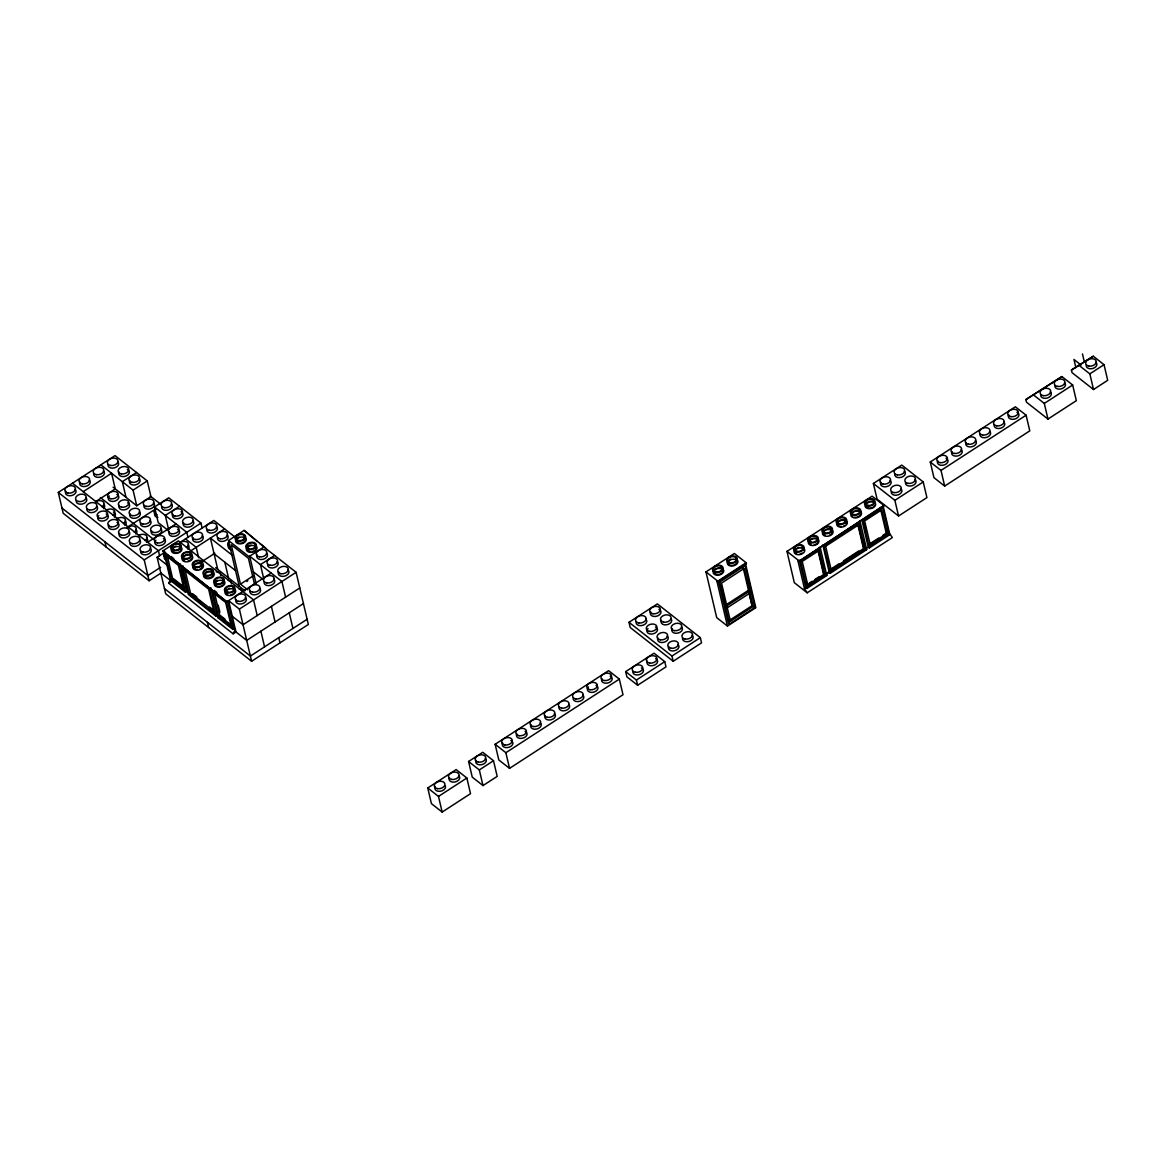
<?xml version="1.0" encoding="UTF-8"?>
<svg xmlns="http://www.w3.org/2000/svg" width="1166" height="1166" viewBox="0 0 1166 1166"><rect width="100%" height="100%" fill="white"/><g stroke="black" fill="none" stroke-linecap="round" stroke-linejoin="round"><path stroke-width="1.5" d="M851.763 515.139L851.763 514.323A4.518 3.032 -13.2 0 1 855.611 511.218A4.518 3.032 -13.2 0 1 860.289 512.515M851.253 513.375L850.888 514.352A5.422 3.629 -13.2 0 0 855.436 517.937L856.835 517.762A5.422 3.629 -13.2 0 0 861.31 514.527A5.422 3.629 -13.2 0 0 859.444 510.868M256.214 584.02L249.699 556.197L263.88 547L296.106 572.302L308.334 624.466L251.608 661.268L239.365 609.104L228.623 600.665L235.969 631.972L233.127 633.808L168.691 583.189L170.906 578.744M233.127 633.808L235.357 629.363L233.215 627.672M751.633 603.784L748.893 592.226L749.549 591.133L748.47 590.288L725.777 605.008L726.855 605.854L749.549 591.133M161.068 573.031L149.117 580.77L63.197 513.288L58.3 492.416L115.026 455.615L147.251 480.917L150.924 496.57L136.743 505.767L113.117 487.213M83.223 491.658L111.586 473.25L115.259 488.904L95.845 501.497M136.509 472.492L122.328 481.689L126.001 497.343M136.743 505.767L133.07 490.128L147.251 480.917M167.627 530.034L158.226 522.645L154.553 506.991L168.735 497.795L200.96 523.111L202.184 528.315M127.327 527.28L155.69 508.886M179.477 506.233L165.295 515.43L168.56 529.349M147.674 542.277L176.037 523.869M149.117 580.77L144.22 559.913L200.96 523.111M228.784 601.321L227.37 602.239L162.759 550.979L178.369 540.849L253.547 599.907L257.22 615.561M162.919 551.62L164.333 550.702M251.608 661.268L165.674 593.785L157.119 557.261L164.581 552.422M179.506 542.744L213.844 520.459L234.614 536.768M170.571 580.508L164.144 553.121L165.557 552.203M160.66 567.274L147.893 575.552L61.973 508.07M190.247 551.168L224.586 528.898M181.007 565.729L187.026 591.395L185.598 592.313L179.185 564.927L180.599 564.009M217.226 615.123L215.812 616.042L188.294 594.427L181.867 567.04L183.281 566.122M183.251 569.183L208.627 589.121L214.427 613.899L189.052 593.96L183.251 569.183L184.665 568.265M239.219 586.265L228.492 540.528L244.102 530.399L265.804 548.239M171.329 580.041L165.528 555.264L178.413 565.393L184.228 590.171L171.329 580.041L173.457 578.671L184.928 587.664M168.691 583.189L171.519 581.353M202.126 561.502L214.821 553.267M189.052 593.96L190.481 593.042L185.088 570.043M215.812 616.042L209.384 588.655L210.813 587.737L217.823 617.63L232.865 629.436L234.279 628.518L227.866 601.131M274.622 555.424L260.441 564.635L263.705 578.54M247.644 589.763L240.473 584.137L253.241 575.858M232.865 629.436L226.437 602.05L271.182 573.074M217.823 617.63L220.724 615.779L225.023 619.161M239.365 609.104L296.106 572.302M299.779 587.956L243.038 624.757L232.296 616.318M303.437 603.594L246.711 640.411L235.255 631.404M307.11 619.248L250.384 656.05L164.45 588.568M727.438 626.055L716.696 617.63L705.969 571.879L734.347 553.486L746.153 562.755L746.371 563.717L718.008 582.111L716.944 581.266L727.438 626.055L755.816 607.661L745.701 564.592M628.999 622.294L657.362 603.901L700.329 637.642L701.553 642.86L673.19 661.253L630.223 627.512L628.999 622.294L671.966 656.035L673.19 661.253M718.008 582.111L717.79 581.164L746.153 562.755M718.577 581.309L744.112 564.738L745.176 565.583L755.014 607.515L729.493 624.072L728.415 623.227L718.577 581.309L719.655 582.14L729.493 624.072M719.655 582.14L745.176 565.583M873.392 483.482L901.77 465.074L923.239 481.952L926.912 497.605L898.549 515.999L877.065 499.121L873.392 483.482L894.876 500.345L898.549 515.999M807.207 592.794L794.323 582.679L786.977 551.387L872.081 496.177L883.886 505.461L798.943 561.312L797.865 560.467L804.438 588.509L807.207 592.794L892.311 537.599L889.541 533.299L882.968 505.257L884.047 506.102M1025.876 399.588L1061.92 376.574L1072.662 385.013L1076.335 400.667L1047.972 419.075L1026.488 402.197L1025.876 399.588L1061.92 376.574M1071.423 370.045L1093.285 356.228L1104.027 364.666L1107.7 380.32L1093.519 389.517L1072.035 372.654L1071.423 370.045L1093.285 356.228M427.747 787.983L456.125 769.575L466.866 778.013L470.525 793.667L442.162 812.061L431.42 803.636L427.747 787.983L438.489 796.422L442.162 812.061M468.586 761.5L482.768 752.289L493.51 760.728L497.182 776.381L483.001 785.578L472.259 777.139L468.586 761.5L479.328 769.924L483.001 785.578M495.127 744.272L608.594 670.669L619.335 679.108L623.008 694.747L509.542 768.365L498.8 759.926L495.127 744.272L505.869 752.711L509.542 768.365M930.264 461.984L1015.367 406.788L1026.109 415.213L1029.782 430.866L944.679 486.076L933.937 477.637L930.264 461.984L941.006 470.423L944.679 486.076M625.661 671.616L654.024 653.208L664.766 661.647L665.99 666.865L637.627 685.258L626.885 676.834L625.661 671.616L636.403 680.055L637.627 685.258M798.943 561.312L883.886 505.461M727.293 607.763L749.986 593.042M820.368 548.166L826.796 575.552L806.945 588.422L800.517 561.05L820.368 548.166L819.29 547.32M860.26 522.281L866.688 549.667L830.338 573.249L823.91 545.863L860.26 522.281L859.182 521.435L860.391 526.58M882.779 507.676L889.206 535.063L869.34 547.947L862.927 520.561L882.779 507.676L881.7 506.831M438.489 796.422L466.866 778.013M479.328 769.924L493.51 760.728M505.869 752.711L619.335 679.108M894.876 500.345L923.239 481.952M941.006 470.423L1026.109 415.213M1047.972 419.075L1044.299 403.421L1072.662 385.013M1093.519 389.517L1089.846 373.863L1104.027 364.666M808.053 586.207L802.237 561.429L819.261 550.381L818.182 549.55L823.998 574.313L806.974 585.361L808.053 586.207L825.076 575.159L819.261 550.381M831.445 571.019L825.645 546.242L859.153 524.511L864.953 549.288L831.445 571.019L830.381 570.174L863.889 548.443L858.074 523.665M671.966 656.035L700.329 637.642M636.403 680.055L664.766 661.647M743.136 567.565L752.085 605.693L729.391 620.414L730.455 621.245L753.149 606.524L744.214 568.41L721.521 583.131L730.455 621.245M809.277 583.102L812.119 581.266M814.947 579.415L819.202 576.66M831.358 568.775L838.981 563.834M843.543 560.861L858.774 550.979M868.845 544.449L878.77 538.022M883.026 535.252L885.868 533.416L887.472 534.684L870.463 545.717L869.384 544.872L886.408 533.839M826.607 573.366L829.653 571.384M804.438 588.509L807.28 586.658M823.91 545.863L822.846 545.018L829.259 572.404L825.717 574.707L826.796 575.552M862.927 520.561L861.849 519.715L868.276 547.102L865.609 548.822L866.688 549.667M889.206 535.063L888.128 534.217L889.541 533.299M854.445 517.238L855.567 517.31A4.518 3.032 -13.2 0 0 856.718 517.165M815.413 538.124L815.69 538.138A5.422 3.629 -13.2 0 1 816.9 538.473M1081.115 365.075L1073.959 359.449L1075.868 367.596M1079.104 365.439L1089.846 373.863M1033.557 394.983L1044.299 403.421M868.276 547.102L869.34 547.947M864.953 549.288L863.35 548.02L857.535 523.242M824.566 545.396L825.645 546.242M816.841 544.333L816.302 543.91A4.518 3.032 -13.2 0 1 814.174 544.77M829.259 572.404L830.338 573.249M825.076 575.159L823.458 573.905L818.066 550.891M801.159 560.584L802.237 561.429M800.517 561.05L799.439 560.205L805.866 587.591L806.945 588.422M786.977 551.387L798.797 560.657M745.307 562.872L746.371 563.717M753.95 606.67L755.014 607.515M752.085 605.693L753.149 606.524M705.969 571.879L717.79 581.164M257.205 541.476L244.102 530.399M260.076 543.735L262.933 545.98M249.699 556.197L281.924 581.499L285.583 597.152M228.492 540.528L249.976 557.406M231.888 554.972L210.405 538.094L217.751 569.402M253.372 571.85L263.385 579.721M150.21 496.016L160.238 503.887M100.844 464.811L133.07 490.128M154.553 506.991L186.779 532.308L188.003 537.526M213.363 553.18L235.561 570.626M185.481 538.867L196.223 547.306L198.672 557.727M215.593 567.711L244.947 590.768M100.363 497.532L153.344 539.158M171.038 556.503L173.763 558.645M214.194 590.39L216.92 592.547M162.759 550.979L227.37 602.239M164.144 553.121L179.185 564.927M181.867 567.04L209.384 588.655M211.41 590.244L226.437 602.05M72.481 483.22L158.416 550.702L159.64 555.92M157.119 557.261L167.86 565.699L169.682 573.483M192.594 593.698L196.821 597.021M209.516 606.976L212.329 609.191M172.757 579.123L184.213 588.13M190.481 593.042L214.5 611.917M231.466 625.238L220.01 616.246L214.617 593.232M180.045 585.915L173.064 580.435L167.365 556.124M191.078 594.587L196.588 598.916M199.342 601.073L202.097 603.23M208.976 608.637L213.101 611.888M220.636 617.805L229.017 624.378M58.3 492.416L144.22 559.913M160.777 572.914L185.598 592.313M1082.471 353.939L1084.38 362.087M886.918 529.087L888.128 534.217M887.472 534.684L881.671 509.906L864.647 520.94L870.463 545.717M881 510.825L886.714 535.136M864.4 523.636L866.061 530.719M863.598 540.266L865.216 547.116M827.466 557.785L828.72 563.105M822.511 561.006L824.114 567.857M806.143 581.819L806.974 585.361M747.8 580.464L749.432 587.46M721.36 586.207L722.57 591.337M723.314 594.529L725.325 603.084M289.255 612.806L292.928 628.445M271.401 606.349L275.074 622.003M278.747 637.656L279.971 642.874M254.45 583.962L248.445 558.325L231.262 544.813L240.473 584.137M260.892 631.2L264.565 646.853M224.819 562.187L228.478 577.826M231.655 621.055L232.909 626.375M218.231 605.169L219.893 612.252M207.417 622.309L208.641 627.527M181.488 571.544L183.98 582.169M169.58 569.314L171.183 576.164M164.741 552.451L165.98 557.712M104.94 541.811L106.15 547.029M748.47 590.288L748.893 592.211M1095.821 362.291A5.422 3.629 -13.2 0 1 1092.921 368.441A5.422 3.629 -13.2 0 1 1086.275 365.22M1064.456 382.637A5.422 3.629 -13.2 0 1 1061.556 388.788A5.422 3.629 -13.2 0 1 1054.909 385.567M1050.274 391.834A5.422 3.629 -13.2 0 1 1047.374 398A5.422 3.629 -13.2 0 1 1040.728 394.764M989.54 431.245A5.422 3.629 -13.2 0 1 986.625 437.396A5.422 3.629 -13.2 0 1 979.994 434.16M1016.927 412.283A5.422 3.629 -13.2 0 1 1018.122 417.034A5.422 3.629 -13.2 0 1 1011.155 419.177A5.422 3.629 -13.2 0 1 1008.721 414.79M1003.722 422.048A5.422 3.629 -13.2 0 1 1000.807 428.199A5.422 3.629 -13.2 0 1 994.175 424.963M975.344 440.442A5.422 3.629 -13.2 0 1 971.759 446.782A5.422 3.629 -13.2 0 1 966.177 442.395M961.163 449.639A5.422 3.629 -13.2 0 1 957.577 455.979A5.422 3.629 -13.2 0 1 951.995 451.592M947.681 459.593A5.422 3.629 -13.2 0 1 942.696 465.292A5.422 3.629 -13.2 0 1 937.814 460.789M946.005 458.282A5.422 3.629 -13.2 0 1 946.981 458.85M915.033 479.576A5.422 3.629 -13.2 0 1 912.133 485.726A5.422 3.629 -13.2 0 1 905.501 482.491M900.852 488.773A5.422 3.629 -13.2 0 1 897.951 494.923A5.422 3.629 -13.2 0 1 891.32 491.688M890.11 480.334A5.422 3.629 -13.2 0 1 886.524 486.674A5.422 3.629 -13.2 0 1 880.942 482.287M904.291 471.137A5.422 3.629 -13.2 0 1 901.391 477.288A5.422 3.629 -13.2 0 1 894.759 474.052M191.647 555.351A5.422 3.629 -13.2 0 1 192.667 557.946L192.303 558.922A5.422 3.629 -13.2 0 1 188.047 561.677L186.662 561.852A5.422 3.629 -13.2 0 1 182.217 559.695A5.422 3.629 -13.2 0 1 184.17 555.57M185.379 554.943A5.422 3.629 -13.2 0 1 188.12 554.36M189.46 554.448A5.422 3.629 -13.2 0 1 190.656 554.783M191.486 558.791A4.518 3.032 -13.2 0 1 190.903 559.549M190.073 560.219A4.518 3.032 -13.2 0 1 187.945 561.079M184.651 560.875A4.518 3.032 -13.2 0 1 184.694 555.993A4.518 3.032 -13.2 0 1 191.501 556.43M212.139 571.661A5.422 3.629 -13.2 0 1 214.15 574.823L213.786 575.785A5.422 3.629 -13.2 0 1 209.53 578.555L208.131 578.715A5.422 3.629 -13.2 0 1 203.584 575.144M205.639 572.448A5.422 3.629 -13.2 0 1 206.863 571.821M208.204 571.413A5.422 3.629 -13.2 0 1 210.944 571.325M222.881 580.1A5.422 3.629 -13.2 0 1 222.254 586.279A5.422 3.629 -13.2 0 1 214.311 584.545L214.325 583.583A5.422 3.629 -13.2 0 1 214.69 582.606M215.389 581.688A5.422 3.629 -13.2 0 1 217.59 580.26M224.018 583.277A4.518 3.032 -13.2 0 1 222.298 585.521M221.278 586.046A4.518 3.032 -13.2 0 1 216.06 585.711M215.491 585.099A4.518 3.032 -13.2 0 1 215.2 583.554L215.506 582.738A4.518 3.032 -13.2 0 1 219.062 580.435L220.214 580.304A4.518 3.032 -13.2 0 1 223.158 581.12M202.388 563.79A5.422 3.629 -13.2 0 1 201.354 569.081A5.422 3.629 -13.2 0 1 193.877 569.3A5.422 3.629 -13.2 0 1 194.911 564.009M196.121 563.382A5.422 3.629 -13.2 0 1 201.397 563.222M181.051 549.536A4.518 3.032 -13.2 0 1 179.331 551.78M178.325 552.305A4.518 3.032 -13.2 0 1 177.203 552.64M176.037 552.786A4.518 3.032 -13.2 0 1 172.233 550.614M172.233 549.813A4.518 3.032 -13.2 0 1 176.678 546.592A4.518 3.032 -13.2 0 1 181.065 548.734M235.299 589.836A5.422 3.629 -13.2 0 1 232.777 594.82A5.422 3.629 -13.2 0 1 225.825 594.383A5.422 3.629 -13.2 0 1 227.122 589.326M228.332 588.699A5.422 3.629 -13.2 0 1 229.687 588.276M232.428 588.203A5.422 3.629 -13.2 0 1 233.623 588.538M179.928 546.344A5.422 3.629 -13.2 0 1 179.87 552.203A5.422 3.629 -13.2 0 1 171.708 551.678A5.422 3.629 -13.2 0 1 175.979 546.096M213.276 574.036A4.518 3.032 -13.2 0 1 212.97 575.654M212.372 576.427A4.518 3.032 -13.2 0 1 205.566 577.462A4.518 3.032 -13.2 0 1 206.499 572.681A4.518 3.032 -13.2 0 1 212.984 573.308M195.392 569.314A4.518 3.032 -13.2 0 1 195.145 564.65A4.518 3.032 -13.2 0 1 201.893 564.431A4.518 3.032 -13.2 0 1 199.809 569.183M197.52 569.664A4.518 3.032 -13.2 0 1 196.398 569.591M234.453 592.532A4.518 3.032 -13.2 0 1 233.856 593.29M233.04 593.96A4.518 3.032 -13.2 0 1 230.897 594.835M227.618 594.616A4.518 3.032 -13.2 0 1 226.802 594.15M225.942 592.794A4.518 3.032 -13.2 0 1 229.789 588.874A4.518 3.032 -13.2 0 1 234.76 590.914M266.416 553.048A5.422 3.629 -13.2 0 1 262.816 559.389A5.422 3.629 -13.2 0 1 257.234 555.001M231.538 549.813A5.422 3.629 -13.2 0 1 228.682 545.338M227.122 534.961A5.422 3.629 -13.2 0 1 224.207 541.111A5.422 3.629 -13.2 0 1 217.576 537.876M229.717 546.869A5.422 3.629 -13.2 0 1 228.784 541.811M277.158 561.487A5.422 3.629 -13.2 0 1 274.243 567.638A5.422 3.629 -13.2 0 1 267.612 564.417M287.9 569.926A5.422 3.629 -13.2 0 1 284.3 576.252A5.422 3.629 -13.2 0 1 278.718 571.879M254.975 545.265A5.422 3.629 -13.2 0 1 256.185 550.017A5.422 3.629 -13.2 0 1 249.203 552.159A5.422 3.629 -13.2 0 1 246.784 547.772M247.484 546.854A5.422 3.629 -13.2 0 1 251.04 545.003M244.233 536.826A5.422 3.629 -13.2 0 1 245.166 541.869A5.422 3.629 -13.2 0 1 237.689 543.473A5.422 3.629 -13.2 0 1 236.742 538.415M237.733 537.613A5.422 3.629 -13.2 0 1 238.943 536.987M247.294 548.72A4.518 3.032 -13.2 0 1 252.876 545.469A4.518 3.032 -13.2 0 1 255.791 549.259M255.208 550.017A4.518 3.032 -13.2 0 1 252.25 551.562M249.976 551.635A4.518 3.032 -13.2 0 1 248.154 550.877M247.586 550.25A4.518 3.032 -13.2 0 1 247.279 549.521M245.064 540.82A4.518 3.032 -13.2 0 1 238.228 542.919M237.412 542.438A4.518 3.032 -13.2 0 1 236.844 541.826M236.552 540.281A4.518 3.032 -13.2 0 1 240.983 537.074A4.518 3.032 -13.2 0 1 245.37 539.202M259.522 588.334A5.422 3.629 -13.2 0 1 256.622 594.485A5.422 3.629 -13.2 0 1 249.99 591.249M273.719 579.123A5.422 3.629 -13.2 0 1 270.804 585.288A5.422 3.629 -13.2 0 1 264.172 582.053M245.341 597.531A5.422 3.629 -13.2 0 1 241.756 603.857A5.422 3.629 -13.2 0 1 236.173 599.484M238.972 588.83A5.422 3.629 -13.2 0 1 242.193 591.351M216.147 571.865A5.422 3.629 -13.2 0 1 220.695 575.45M246.857 581.543A5.422 3.629 -13.2 0 1 247.848 580.741M228.23 580.391A5.422 3.629 -13.2 0 1 231.436 583.875M202.199 535.719A5.422 3.629 -13.2 0 1 198.599 542.059A5.422 3.629 -13.2 0 1 193.017 537.672M216.38 526.522A5.422 3.629 -13.2 0 1 213.48 532.673A5.422 3.629 -13.2 0 1 206.834 529.437M166.301 560.205A5.422 3.629 -13.2 0 1 164.654 556.065M188.018 544.916A5.422 3.629 -13.2 0 1 187.974 549.419M179.928 542.54A5.422 3.629 -13.2 0 1 187.405 542.307A5.422 3.629 -13.2 0 1 186.371 547.612M165.689 557.596A5.422 3.629 -13.2 0 1 164.756 552.538M721.71 568.177A5.422 3.629 -13.2 0 1 720.442 574.663A5.422 3.629 -13.2 0 1 713.155 571.661M715.21 568.964A5.422 3.629 -13.2 0 1 716.42 568.338M717.775 567.929A5.422 3.629 -13.2 0 1 720.515 567.842M735.892 558.98A5.422 3.629 -13.2 0 1 737.101 563.732A5.422 3.629 -13.2 0 1 730.12 565.874A5.422 3.629 -13.2 0 1 727.701 561.487M729.391 559.767A5.422 3.629 -13.2 0 1 730.601 559.141M722.847 570.568A4.518 3.032 -13.2 0 1 722.526 572.171M721.943 572.943A4.518 3.032 -13.2 0 1 721.127 573.614M720.107 574.138A4.518 3.032 -13.2 0 1 714.321 573.176A4.518 3.032 -13.2 0 1 716.755 568.862A4.518 3.032 -13.2 0 1 722.556 569.824M736.723 562.974A4.518 3.032 -13.2 0 1 735.309 564.402M734.288 564.927A4.518 3.032 -13.2 0 1 729.887 565.073M729.071 564.592A4.518 3.032 -13.2 0 1 728.502 563.98M728.211 562.435A4.518 3.032 -13.2 0 1 731.49 559.476A4.518 3.032 -13.2 0 1 736.169 560.001M814.349 538.051A5.422 3.629 -13.2 0 0 808.33 541.957A5.422 3.629 -13.2 0 0 812.891 545.542A5.422 3.629 -13.2 0 0 818.911 541.636L818.911 540.674A5.422 3.629 -13.2 0 0 817.876 539.042M818.036 540.864A4.518 3.032 -13.2 0 1 818.022 541.665M817.716 542.467A4.518 3.032 -13.2 0 1 817.133 543.239M810.895 544.566A4.518 3.032 -13.2 0 1 810.078 544.099M809.495 543.473A4.518 3.032 -13.2 0 1 811.944 539.158A4.518 3.032 -13.2 0 1 817.745 540.12M836.692 523.563A5.422 3.629 -13.2 0 0 841.254 527.134A5.422 3.629 -13.2 0 0 847.274 523.228L847.288 522.266A5.422 3.629 -13.2 0 0 846.239 520.634M837.771 521.668A5.422 3.629 -13.2 0 1 838.762 520.867M839.972 520.24A5.422 3.629 -13.2 0 1 842.712 519.657L844.067 519.745A5.422 3.629 -13.2 0 1 845.263 520.08M852.944 511.67A5.422 3.629 -13.2 0 1 854.153 511.029M855.509 510.621A5.422 3.629 -13.2 0 1 858.249 510.533M860.275 514.876A4.518 3.032 -13.2 0 1 857.841 516.83M852.623 516.494A4.518 3.032 -13.2 0 1 852.055 515.868M832.058 529.83A5.422 3.629 -13.2 0 1 831.023 535.121A5.422 3.629 -13.2 0 1 823.546 535.354A5.422 3.629 -13.2 0 1 824.581 530.064M825.79 529.437A5.422 3.629 -13.2 0 1 831.081 529.277M802.121 553.107A4.518 3.032 -13.2 0 1 799.993 553.981M796.713 553.763A4.518 3.032 -13.2 0 1 797.238 548.603A4.518 3.032 -13.2 0 1 803.855 550.06M875.302 502.983A5.422 3.629 -13.2 0 1 869.617 508.74A5.422 3.629 -13.2 0 1 866.134 503.26M867.125 502.459A5.422 3.629 -13.2 0 1 868.335 501.832M869.69 501.424A5.422 3.629 -13.2 0 1 872.43 501.336M873.625 501.671A5.422 3.629 -13.2 0 1 874.602 502.24M801.508 547.335A5.422 3.629 -13.2 0 1 803.928 552.436A5.422 3.629 -13.2 0 1 795.81 554.156A5.422 3.629 -13.2 0 1 796.218 548.472M797.427 547.845A5.422 3.629 -13.2 0 1 798.768 547.422M846.399 523.257A4.518 3.032 -13.2 0 1 846.079 524.073M844.665 525.502A4.518 3.032 -13.2 0 1 843.659 526.026M841.386 526.507A4.518 3.032 -13.2 0 1 840.263 526.434M839.258 526.158A4.518 3.032 -13.2 0 1 839.301 521.289A4.518 3.032 -13.2 0 1 846.108 521.712M823.677 534.276A4.518 3.032 -13.2 0 1 826.126 529.962A4.518 3.032 -13.2 0 1 831.926 530.924A4.518 3.032 -13.2 0 1 829.478 535.223M825.076 535.369A4.518 3.032 -13.2 0 1 824.26 534.903M874.456 505.665A4.518 3.032 -13.2 0 1 873.043 507.108M872.022 507.633A4.518 3.032 -13.2 0 1 867.621 507.764M866.804 507.297A4.518 3.032 -13.2 0 1 866.236 506.671M865.944 505.126A4.518 3.032 -13.2 0 1 869.807 502.021A4.518 3.032 -13.2 0 1 874.471 503.318M139.046 478.541A5.422 3.629 -13.2 0 1 135.46 484.881A5.422 3.629 -13.2 0 1 129.878 480.494M117.562 461.678A5.422 3.629 -13.2 0 1 114.662 467.828A5.422 3.629 -13.2 0 1 108.03 464.593M128.989 470.86A5.422 3.629 -13.2 0 1 124.019 476.559A5.422 3.629 -13.2 0 1 119.136 472.055M127.327 469.548A5.422 3.629 -13.2 0 1 128.304 470.117M171.271 503.858A5.422 3.629 -13.2 0 1 168.37 510.008A5.422 3.629 -13.2 0 1 161.724 506.773M182.698 513.04A5.422 3.629 -13.2 0 1 177.728 518.739A5.422 3.629 -13.2 0 1 172.845 514.235M181.036 511.728A5.422 3.629 -13.2 0 1 182.013 512.297M192.754 520.721A5.422 3.629 -13.2 0 1 189.154 527.061A5.422 3.629 -13.2 0 1 183.572 522.674M89.199 480.071A5.422 3.629 -13.2 0 1 85.614 486.411A5.422 3.629 -13.2 0 1 80.031 482.024M103.38 470.875A5.422 3.629 -13.2 0 1 100.48 477.025A5.422 3.629 -13.2 0 1 93.834 473.79M165.076 539.873A5.422 3.629 -13.2 0 1 159.407 545.63A5.422 3.629 -13.2 0 1 155.923 540.164M163.4 538.575A5.422 3.629 -13.2 0 1 164.391 539.129M179.258 530.676A5.422 3.629 -13.2 0 1 174.273 536.375A5.422 3.629 -13.2 0 1 169.391 531.871M177.596 529.364A5.422 3.629 -13.2 0 1 178.573 529.932M146.581 537.905A5.422 3.629 -13.2 0 1 146.537 542.394M138.492 535.529A5.422 3.629 -13.2 0 1 145.969 535.296A5.422 3.629 -13.2 0 1 144.934 540.587M160.762 528.708A5.422 3.629 -13.2 0 1 157.162 535.034A5.422 3.629 -13.2 0 1 151.58 530.647M157.876 517.485A5.422 3.629 -13.2 0 1 154.655 513.987M150.02 520.269A5.422 3.629 -13.2 0 1 147.105 526.42A5.422 3.629 -13.2 0 1 140.474 523.184M157.264 514.876A5.422 3.629 -13.2 0 1 156.113 508.682M135.839 529.466A5.422 3.629 -13.2 0 1 135.795 533.955M126.759 527.892A5.422 3.629 -13.2 0 1 134.76 526.551A5.422 3.629 -13.2 0 1 134.192 532.148M139.279 511.83A5.422 3.629 -13.2 0 1 135.679 518.17A5.422 3.629 -13.2 0 1 130.096 513.783M153.46 502.633A5.422 3.629 -13.2 0 1 150.56 508.784A5.422 3.629 -13.2 0 1 143.914 505.548M118.48 495.71A5.422 3.629 -13.2 0 1 112.811 501.467A5.422 3.629 -13.2 0 1 109.327 495.987M116.819 494.399A5.422 3.629 -13.2 0 1 117.795 494.952M95.525 501.788A5.422 3.629 -13.2 0 1 103.002 501.555A5.422 3.629 -13.2 0 1 101.967 506.846M103.614 504.164A5.422 3.629 -13.2 0 1 103.57 508.653M127.56 502.838A5.422 3.629 -13.2 0 1 128.77 507.589A5.422 3.629 -13.2 0 1 121.789 509.731A5.422 3.629 -13.2 0 1 119.369 505.344M125.097 521.027A5.422 3.629 -13.2 0 1 125.053 525.516M115.04 513.346A5.422 3.629 -13.2 0 1 114.312 517.092M113.379 512.034A5.422 3.629 -13.2 0 1 114.355 512.603M106.266 510.212A5.422 3.629 -13.2 0 1 113.743 509.994A5.422 3.629 -13.2 0 1 112.708 515.285M116.017 519.453A5.422 3.629 -13.2 0 1 124.019 518.112A5.422 3.629 -13.2 0 1 123.45 523.709M150.195 548.326A5.422 3.629 -13.2 0 1 147.295 554.491A5.422 3.629 -13.2 0 1 140.663 551.256M139.468 539.887A5.422 3.629 -13.2 0 1 136.553 546.052A5.422 3.629 -13.2 0 1 129.922 542.817M128.726 531.463A5.422 3.629 -13.2 0 1 125.126 537.788A5.422 3.629 -13.2 0 1 119.544 533.401M118.67 523.767A5.422 3.629 -13.2 0 1 113.685 529.466A5.422 3.629 -13.2 0 1 108.802 524.977M117.008 522.455A5.422 3.629 -13.2 0 1 117.985 523.024M75.018 489.283A5.422 3.629 -13.2 0 1 71.432 495.608A5.422 3.629 -13.2 0 1 65.85 491.221M85.759 497.707A5.422 3.629 -13.2 0 1 82.844 503.872A5.422 3.629 -13.2 0 1 76.213 500.637M107.928 515.328A5.422 3.629 -13.2 0 1 102.258 521.085A5.422 3.629 -13.2 0 1 98.775 515.62M106.266 514.031A5.422 3.629 -13.2 0 1 107.243 514.585M96.501 506.146A5.422 3.629 -13.2 0 1 93.586 512.297A5.422 3.629 -13.2 0 1 86.954 509.076M645.716 619.161A5.422 3.629 -13.2 0 1 642.816 625.311A5.422 3.629 -13.2 0 1 636.17 622.076M658.921 609.395A5.422 3.629 -13.2 0 1 660.131 614.147A5.422 3.629 -13.2 0 1 653.149 616.289A5.422 3.629 -13.2 0 1 650.73 611.902M671.325 619.131A5.422 3.629 -13.2 0 1 666.354 624.845A5.422 3.629 -13.2 0 1 661.472 620.341M677.942 644.463A5.422 3.629 -13.2 0 1 674.342 650.788A5.422 3.629 -13.2 0 1 668.759 646.416M657.143 628.343A5.422 3.629 -13.2 0 1 651.473 634.085A5.422 3.629 -13.2 0 1 647.99 628.62M655.481 627.031A5.422 3.629 -13.2 0 1 656.458 627.585M692.123 635.266A5.422 3.629 -13.2 0 1 689.208 641.417A5.422 3.629 -13.2 0 1 682.576 638.181M667.2 636.024A5.422 3.629 -13.2 0 1 663.6 642.364A5.422 3.629 -13.2 0 1 658.018 637.977M681.381 626.827A5.422 3.629 -13.2 0 1 677.781 633.153A5.422 3.629 -13.2 0 1 672.214 628.78M643.064 669.226A5.422 3.629 -13.2 0 1 638.793 674.808A5.422 3.629 -13.2 0 1 632.846 671.397M641.402 667.914A5.422 3.629 -13.2 0 1 642.379 668.468M657.26 660.014A5.422 3.629 -13.2 0 1 652.275 665.713A5.422 3.629 -13.2 0 1 647.392 661.224M655.584 658.703A5.422 3.629 -13.2 0 1 656.56 659.271M611.815 677.475A5.422 3.629 -13.2 0 1 606.845 683.174A5.422 3.629 -13.2 0 1 601.962 678.67M610.153 676.163A5.422 3.629 -13.2 0 1 611.13 676.717M597.633 686.672A5.422 3.629 -13.2 0 1 591.964 692.429A5.422 3.629 -13.2 0 1 588.48 686.949M595.972 685.36A5.422 3.629 -13.2 0 1 596.948 685.929M582.767 695.125A5.422 3.629 -13.2 0 1 579.852 701.276A5.422 3.629 -13.2 0 1 573.22 698.055M568.585 704.322A5.422 3.629 -13.2 0 1 565.67 710.488A5.422 3.629 -13.2 0 1 559.039 707.252M512.53 741.882A5.422 3.629 -13.2 0 1 507.56 747.581A5.422 3.629 -13.2 0 1 502.677 743.077M510.868 740.57A5.422 3.629 -13.2 0 1 511.845 741.124M526.726 732.685A5.422 3.629 -13.2 0 1 521.741 738.384A5.422 3.629 -13.2 0 1 516.859 733.88M525.05 731.374A5.422 3.629 -13.2 0 1 526.026 731.927M554.389 713.534A5.422 3.629 -13.2 0 1 550.804 719.859A5.422 3.629 -13.2 0 1 545.222 715.472M540.208 722.731A5.422 3.629 -13.2 0 1 536.622 729.056A5.422 3.629 -13.2 0 1 531.04 724.684M485.304 758.352A5.422 3.629 -13.2 0 1 481.718 764.677A5.422 3.629 -13.2 0 1 476.136 760.305M445.164 785.592A5.422 3.629 -13.2 0 1 440.18 791.291A5.422 3.629 -13.2 0 1 435.297 786.788M458.646 775.638A5.422 3.629 -13.2 0 1 455.061 781.978A5.422 3.629 -13.2 0 1 449.478 777.591M225.679 602.516L212.78 592.386L218.596 617.164L231.48 627.293L225.679 602.516M1088.884 366.095A5.422 3.629 -13.2 0 0 1096.259 361.314A5.422 3.629 -13.2 0 0 1087.732 359.915A5.422 3.629 -13.2 0 0 1088.884 366.095M1057.518 386.442A5.422 3.629 -13.2 0 0 1064.893 381.661A5.422 3.629 -13.2 0 0 1056.367 380.262A5.422 3.629 -13.2 0 0 1057.518 386.442M1043.337 395.653A5.422 3.629 -13.2 0 0 1050.697 390.872A5.422 3.629 -13.2 0 0 1042.185 389.459A5.422 3.629 -13.2 0 0 1043.337 395.653M982.588 435.049A5.422 3.629 -13.2 0 0 989.963 430.269A5.422 3.629 -13.2 0 0 981.451 428.869A5.422 3.629 -13.2 0 0 982.588 435.049M1010.966 416.656A5.422 3.629 -13.2 0 0 1018.326 411.875A5.422 3.629 -13.2 0 0 1009.814 410.461A5.422 3.629 -13.2 0 0 1010.966 416.656M996.784 425.852A5.422 3.629 -13.2 0 0 1004.145 421.072A5.422 3.629 -13.2 0 0 995.633 419.658A5.422 3.629 -13.2 0 0 996.784 425.852M954.225 453.457A5.422 3.629 -13.2 0 0 961.6 448.677A5.422 3.629 -13.2 0 0 953.074 447.263A5.422 3.629 -13.2 0 0 954.225 453.457M940.044 462.654A5.422 3.629 -13.2 0 0 947.419 457.874A5.422 3.629 -13.2 0 0 938.892 456.474A5.422 3.629 -13.2 0 0 940.044 462.654M968.407 444.246A5.422 3.629 -13.2 0 0 975.782 439.465A5.422 3.629 -13.2 0 0 967.255 438.066A5.422 3.629 -13.2 0 0 968.407 444.246M908.095 483.38A5.422 3.629 -13.2 0 0 915.47 478.599A5.422 3.629 -13.2 0 0 906.944 477.185A5.422 3.629 -13.2 0 0 908.095 483.38M893.914 492.577A5.422 3.629 -13.2 0 0 901.289 487.796A5.422 3.629 -13.2 0 0 892.762 486.397A5.422 3.629 -13.2 0 0 893.914 492.577M883.172 484.138A5.422 3.629 -13.2 0 0 890.547 479.357A5.422 3.629 -13.2 0 0 882.021 477.958A5.422 3.629 -13.2 0 0 883.172 484.138M897.354 474.941A5.422 3.629 -13.2 0 0 904.729 470.16A5.422 3.629 -13.2 0 0 896.202 468.761A5.422 3.629 -13.2 0 0 897.354 474.941M184.694 559.155A5.422 3.629 -13.2 0 0 192.069 554.375A5.422 3.629 -13.2 0 0 183.558 552.976A5.422 3.629 -13.2 0 0 184.694 559.155M206.178 576.033A5.422 3.629 -13.2 0 0 213.553 571.253A5.422 3.629 -13.2 0 0 205.027 569.839A5.422 3.629 -13.2 0 0 206.178 576.033M216.92 584.457A5.422 3.629 -13.2 0 0 224.295 579.677A5.422 3.629 -13.2 0 0 215.768 578.278A5.422 3.629 -13.2 0 0 216.92 584.457M185.044 558.543A4.518 3.032 -13.2 0 0 191.195 554.564A4.518 3.032 -13.2 0 0 184.082 553.384A4.518 3.032 -13.2 0 0 185.044 558.543M195.436 567.594A5.422 3.629 -13.2 0 0 202.811 562.814A5.422 3.629 -13.2 0 0 194.299 561.4A5.422 3.629 -13.2 0 0 195.436 567.594M206.528 575.421A4.518 3.032 -13.2 0 0 212.664 571.427A4.518 3.032 -13.2 0 0 205.566 570.261A4.518 3.032 -13.2 0 0 206.528 575.421M174.302 550.104A4.518 3.032 -13.2 0 0 180.453 546.125A4.518 3.032 -13.2 0 0 173.355 544.959A4.518 3.032 -13.2 0 0 174.302 550.104M173.953 550.716A5.422 3.629 -13.2 0 0 181.328 545.936A5.422 3.629 -13.2 0 0 172.816 544.537A5.422 3.629 -13.2 0 0 173.953 550.716M227.661 592.896A5.422 3.629 -13.2 0 0 235.036 588.116A5.422 3.629 -13.2 0 0 226.51 586.717A5.422 3.629 -13.2 0 0 227.661 592.896M228.011 592.284A4.518 3.032 -13.2 0 0 234.147 588.305A4.518 3.032 -13.2 0 0 227.049 587.139A4.518 3.032 -13.2 0 0 228.011 592.284M195.786 566.982A4.518 3.032 -13.2 0 0 201.922 563.003A4.518 3.032 -13.2 0 0 194.824 561.823A4.518 3.032 -13.2 0 0 195.786 566.982M217.27 583.86A4.518 3.032 -13.2 0 0 223.406 579.866A4.518 3.032 -13.2 0 0 216.308 578.7A4.518 3.032 -13.2 0 0 217.27 583.86M259.479 556.867A5.422 3.629 -13.2 0 0 266.839 552.086A5.422 3.629 -13.2 0 0 258.327 550.673A5.422 3.629 -13.2 0 0 259.479 556.867M220.185 538.765A5.422 3.629 -13.2 0 0 227.545 533.984A5.422 3.629 -13.2 0 0 219.033 532.57A5.422 3.629 -13.2 0 0 220.185 538.765M280.948 573.73A5.422 3.629 -13.2 0 0 288.323 568.95A5.422 3.629 -13.2 0 0 279.811 567.55A5.422 3.629 -13.2 0 0 280.948 573.73M270.206 565.291A5.422 3.629 -13.2 0 0 277.581 560.511A5.422 3.629 -13.2 0 0 269.069 559.112A5.422 3.629 -13.2 0 0 270.206 565.291M238.272 541.199A5.422 3.629 -13.2 0 0 245.647 536.418A5.422 3.629 -13.2 0 0 237.121 535.005A5.422 3.629 -13.2 0 0 238.272 541.199M249.014 549.638A5.422 3.629 -13.2 0 0 256.389 544.857A5.422 3.629 -13.2 0 0 247.862 543.443A5.422 3.629 -13.2 0 0 249.014 549.638M238.622 540.587A4.518 3.032 -13.2 0 0 244.758 536.608A4.518 3.032 -13.2 0 0 237.66 535.427A4.518 3.032 -13.2 0 0 238.622 540.587M249.364 549.026A4.518 3.032 -13.2 0 0 255.5 545.032A4.518 3.032 -13.2 0 0 248.402 543.866A4.518 3.032 -13.2 0 0 249.364 549.026M266.766 582.942A5.422 3.629 -13.2 0 0 274.141 578.161A5.422 3.629 -13.2 0 0 265.629 576.747A5.422 3.629 -13.2 0 0 266.766 582.942M252.585 592.139A5.422 3.629 -13.2 0 0 259.96 587.358A5.422 3.629 -13.2 0 0 251.433 585.944A5.422 3.629 -13.2 0 0 252.585 592.139M238.403 601.335A5.422 3.629 -13.2 0 0 245.778 596.555A5.422 3.629 -13.2 0 0 237.252 595.156A5.422 3.629 -13.2 0 0 238.403 601.335M209.443 530.326A5.422 3.629 -13.2 0 0 216.803 525.545A5.422 3.629 -13.2 0 0 208.291 524.146A5.422 3.629 -13.2 0 0 209.443 530.326M195.261 539.523A5.422 3.629 -13.2 0 0 202.622 534.742A5.422 3.629 -13.2 0 0 194.11 533.343A5.422 3.629 -13.2 0 0 195.261 539.523M729.931 563.353A5.422 3.629 -13.2 0 0 737.306 558.572A5.422 3.629 -13.2 0 0 728.779 557.159A5.422 3.629 -13.2 0 0 729.931 563.353M715.749 572.55A5.422 3.629 -13.2 0 0 723.124 567.769A5.422 3.629 -13.2 0 0 714.598 566.37A5.422 3.629 -13.2 0 0 715.749 572.55M730.28 562.741A4.518 3.032 -13.2 0 0 736.416 558.762A4.518 3.032 -13.2 0 0 729.318 557.581A4.518 3.032 -13.2 0 0 730.28 562.741M716.099 571.938A4.518 3.032 -13.2 0 0 722.235 567.959A4.518 3.032 -13.2 0 0 715.137 566.778A4.518 3.032 -13.2 0 0 716.099 571.938M810.938 542.846A5.422 3.629 -13.2 0 0 818.299 538.065A5.422 3.629 -13.2 0 0 809.787 536.651A5.422 3.629 -13.2 0 0 810.938 542.846M839.301 524.438A5.422 3.629 -13.2 0 0 846.676 519.657A5.422 3.629 -13.2 0 0 838.15 518.258A5.422 3.629 -13.2 0 0 839.301 524.438M853.483 515.241A5.422 3.629 -13.2 0 0 860.858 510.46A5.422 3.629 -13.2 0 0 852.331 509.061A5.422 3.629 -13.2 0 0 853.483 515.241M811.274 542.234A4.518 3.032 -13.2 0 0 817.424 538.255A4.518 3.032 -13.2 0 0 810.326 537.074A4.518 3.032 -13.2 0 0 811.274 542.234M825.12 533.649A5.422 3.629 -13.2 0 0 832.495 528.868A5.422 3.629 -13.2 0 0 823.968 527.455A5.422 3.629 -13.2 0 0 825.12 533.649M839.651 523.84A4.518 3.032 -13.2 0 0 845.787 519.847A4.518 3.032 -13.2 0 0 838.689 518.681A4.518 3.032 -13.2 0 0 839.651 523.84M797.092 551.431A4.518 3.032 -13.2 0 0 803.243 547.452A4.518 3.032 -13.2 0 0 796.145 546.286A4.518 3.032 -13.2 0 0 797.092 551.431M796.757 552.043A5.422 3.629 -13.2 0 0 804.117 547.262A5.422 3.629 -13.2 0 0 795.606 545.863A5.422 3.629 -13.2 0 0 796.757 552.043M867.664 506.044A5.422 3.629 -13.2 0 0 875.039 501.263A5.422 3.629 -13.2 0 0 866.513 499.85A5.422 3.629 -13.2 0 0 867.664 506.044M868.014 505.432A4.518 3.032 -13.2 0 0 874.15 501.453A4.518 3.032 -13.2 0 0 867.052 500.272A4.518 3.032 -13.2 0 0 868.014 505.432M825.47 533.037A4.518 3.032 -13.2 0 0 831.606 529.043A4.518 3.032 -13.2 0 0 824.508 527.877A4.518 3.032 -13.2 0 0 825.47 533.037M853.833 514.629A4.518 3.032 -13.2 0 0 859.969 510.65A4.518 3.032 -13.2 0 0 852.871 509.484A4.518 3.032 -13.2 0 0 853.833 514.629M132.108 482.36A5.422 3.629 -13.2 0 0 139.483 477.579A5.422 3.629 -13.2 0 0 130.956 476.165A5.422 3.629 -13.2 0 0 132.108 482.36M121.366 473.921A5.422 3.629 -13.2 0 0 128.741 469.14A5.422 3.629 -13.2 0 0 120.215 467.726A5.422 3.629 -13.2 0 0 121.366 473.921M110.624 465.482A5.422 3.629 -13.2 0 0 117.999 460.701A5.422 3.629 -13.2 0 0 109.473 459.287A5.422 3.629 -13.2 0 0 110.624 465.482M164.333 507.662A5.422 3.629 -13.2 0 0 171.694 502.881A5.422 3.629 -13.2 0 0 163.182 501.482A5.422 3.629 -13.2 0 0 164.333 507.662M185.817 524.54A5.422 3.629 -13.2 0 0 193.177 519.759A5.422 3.629 -13.2 0 0 184.665 518.345A5.422 3.629 -13.2 0 0 185.817 524.54M175.075 516.101A5.422 3.629 -13.2 0 0 182.435 511.32A5.422 3.629 -13.2 0 0 173.923 509.906A5.422 3.629 -13.2 0 0 175.075 516.101M96.443 474.679A5.422 3.629 -13.2 0 0 103.818 469.898A5.422 3.629 -13.2 0 0 95.291 468.499A5.422 3.629 -13.2 0 0 96.443 474.679M82.261 483.89A5.422 3.629 -13.2 0 0 89.636 479.109A5.422 3.629 -13.2 0 0 81.11 477.696A5.422 3.629 -13.2 0 0 82.261 483.89M171.635 533.736A5.422 3.629 -13.2 0 0 178.996 528.956A5.422 3.629 -13.2 0 0 170.484 527.557A5.422 3.629 -13.2 0 0 171.635 533.736M157.439 542.933A5.422 3.629 -13.2 0 0 164.814 538.153A5.422 3.629 -13.2 0 0 156.302 536.754A5.422 3.629 -13.2 0 0 157.439 542.933M153.81 532.512A5.422 3.629 -13.2 0 0 161.185 527.732A5.422 3.629 -13.2 0 0 152.673 526.332A5.422 3.629 -13.2 0 0 153.81 532.512M143.083 524.073A5.422 3.629 -13.2 0 0 150.443 519.293A5.422 3.629 -13.2 0 0 141.931 517.893A5.422 3.629 -13.2 0 0 143.083 524.073M132.341 515.634A5.422 3.629 -13.2 0 0 139.701 510.854A5.422 3.629 -13.2 0 0 131.19 509.455A5.422 3.629 -13.2 0 0 132.341 515.634M146.522 506.438A5.422 3.629 -13.2 0 0 153.883 501.657A5.422 3.629 -13.2 0 0 145.371 500.258A5.422 3.629 -13.2 0 0 146.522 506.438M110.857 498.771A5.422 3.629 -13.2 0 0 118.218 493.99A5.422 3.629 -13.2 0 0 109.706 492.577A5.422 3.629 -13.2 0 0 110.857 498.771M121.599 507.21A5.422 3.629 -13.2 0 0 128.96 502.429A5.422 3.629 -13.2 0 0 120.448 501.016A5.422 3.629 -13.2 0 0 121.599 507.21M143.258 552.145A5.422 3.629 -13.2 0 0 150.633 547.364A5.422 3.629 -13.2 0 0 142.106 545.95A5.422 3.629 -13.2 0 0 143.258 552.145M132.516 543.706A5.422 3.629 -13.2 0 0 139.891 538.925A5.422 3.629 -13.2 0 0 131.379 537.511A5.422 3.629 -13.2 0 0 132.516 543.706M121.774 535.267A5.422 3.629 -13.2 0 0 129.149 530.486A5.422 3.629 -13.2 0 0 120.637 529.072A5.422 3.629 -13.2 0 0 121.774 535.267M111.032 526.828A5.422 3.629 -13.2 0 0 118.407 522.047A5.422 3.629 -13.2 0 0 109.896 520.648A5.422 3.629 -13.2 0 0 111.032 526.828M78.822 501.526A5.422 3.629 -13.2 0 0 86.182 496.745A5.422 3.629 -13.2 0 0 77.67 495.331A5.422 3.629 -13.2 0 0 78.822 501.526M68.08 493.087A5.422 3.629 -13.2 0 0 75.44 488.306A5.422 3.629 -13.2 0 0 66.928 486.892A5.422 3.629 -13.2 0 0 68.08 493.087M100.305 518.389A5.422 3.629 -13.2 0 0 107.666 513.608A5.422 3.629 -13.2 0 0 99.154 512.209A5.422 3.629 -13.2 0 0 100.305 518.389M89.563 509.95A5.422 3.629 -13.2 0 0 96.924 505.17A5.422 3.629 -13.2 0 0 88.412 503.77A5.422 3.629 -13.2 0 0 89.563 509.95M652.96 613.768A5.422 3.629 -13.2 0 0 660.335 608.973A5.422 3.629 -13.2 0 0 651.809 607.573A5.422 3.629 -13.2 0 0 652.96 613.768M638.779 622.965A5.422 3.629 -13.2 0 0 646.139 618.184A5.422 3.629 -13.2 0 0 637.627 616.77A5.422 3.629 -13.2 0 0 638.779 622.965M663.702 622.192A5.422 3.629 -13.2 0 0 671.062 617.412A5.422 3.629 -13.2 0 0 662.55 616.012A5.422 3.629 -13.2 0 0 663.702 622.192M649.52 631.404A5.422 3.629 -13.2 0 0 656.881 626.623A5.422 3.629 -13.2 0 0 648.369 625.209A5.422 3.629 -13.2 0 0 649.52 631.404M671.004 648.267A5.422 3.629 -13.2 0 0 678.364 643.486A5.422 3.629 -13.2 0 0 669.852 642.087A5.422 3.629 -13.2 0 0 671.004 648.267M674.444 630.631A5.422 3.629 -13.2 0 0 681.804 625.851A5.422 3.629 -13.2 0 0 673.292 624.451A5.422 3.629 -13.2 0 0 674.444 630.631M660.262 639.828A5.422 3.629 -13.2 0 0 667.622 635.047A5.422 3.629 -13.2 0 0 659.111 633.648A5.422 3.629 -13.2 0 0 660.262 639.828M685.185 639.07A5.422 3.629 -13.2 0 0 692.546 634.289A5.422 3.629 -13.2 0 0 684.034 632.89A5.422 3.629 -13.2 0 0 685.185 639.07M649.622 663.075A5.422 3.629 -13.2 0 0 656.997 658.294A5.422 3.629 -13.2 0 0 648.471 656.895A5.422 3.629 -13.2 0 0 649.622 663.075M635.441 672.272A5.422 3.629 -13.2 0 0 642.816 667.491A5.422 3.629 -13.2 0 0 634.289 666.092A5.422 3.629 -13.2 0 0 635.441 672.272M604.192 680.536A5.422 3.629 -13.2 0 0 611.552 675.755A5.422 3.629 -13.2 0 0 603.041 674.342A5.422 3.629 -13.2 0 0 604.192 680.536M590.011 689.733A5.422 3.629 -13.2 0 0 597.371 684.952A5.422 3.629 -13.2 0 0 588.859 683.553A5.422 3.629 -13.2 0 0 590.011 689.733M575.829 698.93A5.422 3.629 -13.2 0 0 583.189 694.149A5.422 3.629 -13.2 0 0 574.678 692.75A5.422 3.629 -13.2 0 0 575.829 698.93M561.633 708.141A5.422 3.629 -13.2 0 0 569.008 703.36A5.422 3.629 -13.2 0 0 560.496 701.947A5.422 3.629 -13.2 0 0 561.633 708.141M519.089 735.731A5.422 3.629 -13.2 0 0 526.464 730.951A5.422 3.629 -13.2 0 0 517.937 729.552A5.422 3.629 -13.2 0 0 519.089 735.731M504.907 744.943A5.422 3.629 -13.2 0 0 512.282 740.162A5.422 3.629 -13.2 0 0 503.756 738.748A5.422 3.629 -13.2 0 0 504.907 744.943M547.452 717.338A5.422 3.629 -13.2 0 0 554.827 712.557A5.422 3.629 -13.2 0 0 546.315 711.143A5.422 3.629 -13.2 0 0 547.452 717.338M533.27 726.535A5.422 3.629 -13.2 0 0 540.645 721.754A5.422 3.629 -13.2 0 0 532.119 720.355A5.422 3.629 -13.2 0 0 533.27 726.535M478.366 762.156A5.422 3.629 -13.2 0 0 485.726 757.375A5.422 3.629 -13.2 0 0 477.215 755.976A5.422 3.629 -13.2 0 0 478.366 762.156M451.708 779.442A5.422 3.629 -13.2 0 0 459.083 774.661A5.422 3.629 -13.2 0 0 450.572 773.262A5.422 3.629 -13.2 0 0 451.708 779.442M437.527 788.653A5.422 3.629 -13.2 0 0 444.902 783.873A5.422 3.629 -13.2 0 0 436.375 782.459A5.422 3.629 -13.2 0 0 437.527 788.653"/></g></svg>
